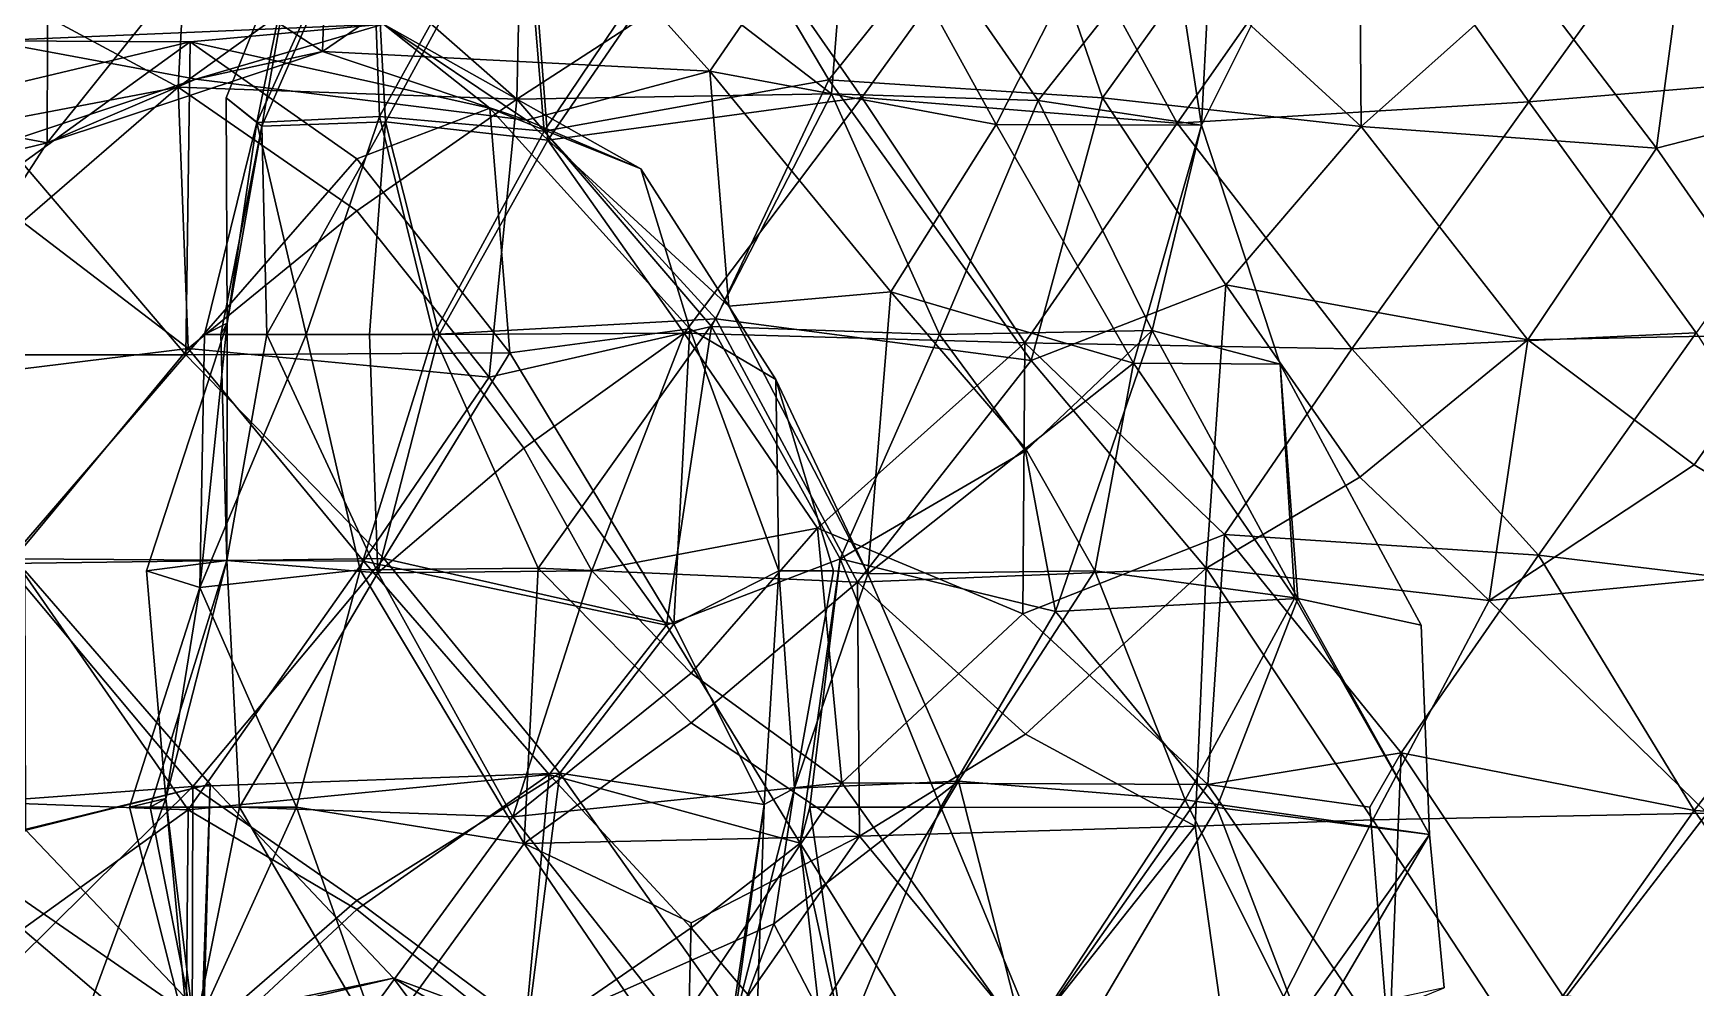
# Model space of a CAD drawing. Extents: x 290034 to 295698, y 4553723 to 4561693.
# Drawn here: x 293386 to 293511.3, y 4558768.6 to 4558840.5 of the extents above; entities that cross this region are included whole.
import ezdxf

# ---------------------------------------------------------------- set-up
doc = ezdxf.new("R2010")
doc.units = 0
doc.layers.add('Au_ppm_Pref_-_0_2', color=7, linetype='CONTINUOUS')

msp = doc.modelspace()

# ---------------------------------------------------------------- linework, layer by layer
at = {"layer": 'Au_ppm_Pref_-_0_2'}
for points in [[(293470.45, 4558857.05, 1879.42), (293447.76, 4558853.31, 1878.85), (293458.6, 4558833.64, 1877.98)], [(293470.45, 4558857.05, 1879.42), (293458.6, 4558833.64, 1877.98), (293474.06, 4558833.6, 1882.49)], [(293483.27, 4558852.02, 1883.06), (293470.45, 4558857.05, 1879.42), (293474.06, 4558833.6, 1882.49)], [(293511.1, 4558852.32, 1787.9), (293524.75, 4558836.06, 1787.16), (293529.65, 4558857.18, 1792.47)], [(293396.96, 4558836.47, 1895), (293385.22, 4558842.77, 1891.08), (293397.94, 4558854.89, 1888.6)], [(293396.96, 4558836.47, 1895), (293397.94, 4558854.89, 1888.6), (293410.41, 4558846.15, 1892.21)], [(293435.61, 4558844.11, 1891.53), (293447.75, 4558855.65, 1891.1), (293446.19, 4558835.96, 1891.89)], [(293447.75, 4558855.65, 1891.1), (293461.76, 4558835.46, 1889.9), (293446.19, 4558835.96, 1891.89)], [(293475.02, 4558852.22, 1889.65), (293461.76, 4558835.46, 1889.9), (293447.75, 4558855.65, 1891.1)], [(293473.41, 4558845.12, 1784.58), (293486.11, 4558833.51, 1784.08), (293485.92, 4558855.47, 1786.64)], [(293486.11, 4558833.51, 1784.08), (293498.61, 4558844.68, 1784.73), (293485.92, 4558855.47, 1786.64)], [(293407.82, 4558839.15, 1876.54), (293408.33, 4558854.15, 1881.69), (293397.81, 4558845.68, 1879.42)], [(293407.82, 4558839.15, 1876.54), (293425.09, 4558850.95, 1878.65), (293408.33, 4558854.15, 1881.69)], [(293422.47, 4558835.55, 1894.39), (293410.41, 4558846.15, 1892.21), (293422.89, 4558854.62, 1890.11)], [(293412.13, 4558834.25, 1794.06), (293422.86, 4558853.64, 1793.72), (293411.45, 4558852.65, 1799.98)], [(293412.13, 4558834.25, 1794.06), (293424.53, 4558833.14, 1789.29), (293422.86, 4558853.64, 1793.72)], [(293422.89, 4558854.62, 1890.11), (293435.61, 4558844.11, 1891.53), (293422.47, 4558835.55, 1894.39)], [(293424.53, 4558833.14, 1789.29), (293437.15, 4558851.92, 1788.98), (293422.86, 4558853.64, 1793.72)], [(293445.98, 4558837.01, 1786.68), (293460.07, 4558854.6, 1787.21), (293437.15, 4558851.92, 1788.98)], [(293448.47, 4558835.69, 1823.32), (293437.67, 4558851.23, 1821.66), (293461.39, 4558853.6, 1822.75)], [(293445.98, 4558837.01, 1786.68), (293466.61, 4558835.65, 1784.53), (293460.07, 4558854.6, 1787.21)], [(293448.47, 4558835.69, 1823.32), (293461.39, 4558853.6, 1822.75), (293472.24, 4558833.75, 1824.5)], [(293466.61, 4558835.65, 1784.53), (293473.41, 4558845.12, 1784.58), (293460.07, 4558854.6, 1787.21)], [(293461.39, 4558853.6, 1822.75), (293486, 4558853.43, 1823.34), (293472.24, 4558833.75, 1824.5)], [(293412.13, 4558834.25, 1794.06), (293411.45, 4558852.65, 1799.98), (293402.87, 4558833.81, 1800.46)], [(293406.06, 4558849.47, 1805.55), (293402.87, 4558833.81, 1800.46), (293411.45, 4558852.65, 1799.98)], [(293412.58, 4558833.85, 1816.99), (293403.25, 4558833.53, 1810.65), (293411.58, 4558852.57, 1811.11)], [(293411.58, 4558852.57, 1811.11), (293403.25, 4558833.53, 1810.65), (293406.06, 4558849.47, 1805.55)], [(293412.58, 4558833.85, 1816.99), (293411.58, 4558852.57, 1811.11), (293423.19, 4558853.38, 1817.41)], [(293412.58, 4558833.85, 1816.99), (293423.19, 4558853.38, 1817.41), (293424.8, 4558832.47, 1821.47)], [(293423.19, 4558853.38, 1817.41), (293437.67, 4558851.23, 1821.66), (293424.8, 4558832.47, 1821.47)], [(293447.76, 4558853.31, 1878.85), (293425.09, 4558850.95, 1878.65), (293437.02, 4558837.67, 1876.58)], [(293447.76, 4558853.31, 1878.85), (293437.02, 4558837.67, 1876.58), (293458.6, 4558833.64, 1877.98)], [(293498.74, 4558835.36, 1825.27), (293472.24, 4558833.75, 1824.5), (293486, 4558853.43, 1823.34)], [(293486, 4558853.43, 1823.34), (293510.67, 4558851.92, 1822.79), (293498.74, 4558835.36, 1825.27)], [(293511.1, 4558852.32, 1787.9), (293498.61, 4558844.68, 1784.73), (293508.35, 4558831.87, 1784.4)], [(293511.1, 4558852.32, 1787.9), (293508.35, 4558831.87, 1784.4), (293524.75, 4558836.06, 1787.16)], [(293437.15, 4558851.92, 1788.98), (293424.53, 4558833.14, 1789.29), (293445.98, 4558837.01, 1786.68)], [(293448.47, 4558835.69, 1823.32), (293424.8, 4558832.47, 1821.47), (293437.67, 4558851.23, 1821.66)], [(293475.02, 4558852.22, 1889.65), (293474.06, 4558833.6, 1882.49), (293461.76, 4558835.46, 1889.9)], [(293474.06, 4558833.6, 1882.49), (293475.02, 4558852.22, 1889.65), (293483.27, 4558852.02, 1883.06)], [(293510.67, 4558851.92, 1822.79), (293525.26, 4558837.57, 1823.94), (293498.74, 4558835.36, 1825.27)], [(293534.09, 4558851.07, 1821.48), (293525.26, 4558837.57, 1823.94), (293510.67, 4558851.92, 1822.79)], [(293407.82, 4558839.15, 1876.54), (293437.02, 4558837.67, 1876.58), (293425.09, 4558850.95, 1878.65)], [(293403.25, 4558833.53, 1810.65), (293400.57, 4558835.65, 1805.55), (293406.06, 4558849.47, 1805.55)], [(293406.06, 4558849.47, 1805.55), (293400.57, 4558835.65, 1805.55), (293402.87, 4558833.81, 1800.46)], [(293375.16, 4558834.48, 1883.28), (293387.12, 4558848.16, 1883.64), (293378.68, 4558844.89, 1888.71)], [(293375.16, 4558834.48, 1883.28), (293387.08, 4558832.27, 1877.03), (293387.12, 4558848.16, 1883.64)], [(293387.08, 4558832.27, 1877.03), (293397.81, 4558845.68, 1879.42), (293387.12, 4558848.16, 1883.64)], [(293422.47, 4558835.55, 1894.39), (293396.96, 4558836.47, 1895), (293410.41, 4558846.15, 1892.21)], [(293387.08, 4558832.27, 1877.03), (293407.82, 4558839.15, 1876.54), (293397.81, 4558845.68, 1879.42)], [(293466.61, 4558835.65, 1784.53), (293486.11, 4558833.51, 1784.08), (293473.41, 4558845.12, 1784.58)], [(293435.61, 4558844.11, 1891.53), (293446.19, 4558835.96, 1891.89), (293422.47, 4558835.55, 1894.39)], [(293486.11, 4558833.51, 1784.08), (293508.35, 4558831.87, 1784.4), (293498.61, 4558844.68, 1784.73)], [(293385.22, 4558842.77, 1891.08), (293396.96, 4558836.47, 1895), (293375.56, 4558832.4, 1893.17)], [(293382.7, 4558839.95, 1865.43), (293412.42, 4558841.22, 1864.97), (293398.29, 4558837.06, 1871.19)], [(293382.7, 4558839.95, 1865.43), (293397.86, 4558839.88, 1858.39), (293412.42, 4558841.22, 1864.97)], [(293412.42, 4558841.22, 1864.97), (293397.86, 4558839.88, 1858.39), (293420.43, 4558834.88, 1859.51)], [(293423.19, 4558833.97, 1871.52), (293398.29, 4558837.06, 1871.19), (293412.42, 4558841.22, 1864.97)], [(293423.19, 4558833.97, 1871.52), (293412.42, 4558841.22, 1864.97), (293431.83, 4558830.3, 1864.95)], [(293431.83, 4558830.3, 1864.95), (293412.42, 4558841.22, 1864.97), (293420.43, 4558834.88, 1859.51)], [(293375.35, 4558829.43, 1870.1), (293382.7, 4558839.95, 1865.43), (293398.29, 4558837.06, 1871.19)], [(293397.86, 4558839.88, 1858.39), (293382.7, 4558839.95, 1865.43), (293375.8, 4558834.64, 1859.67)], [(293385.22, 4558830.74, 1854.7), (293397.86, 4558839.88, 1858.39), (293375.8, 4558834.64, 1859.67)], [(293397.53, 4558816.3, 1853.31), (293397.86, 4558839.88, 1858.39), (293385.22, 4558830.74, 1854.7)], [(293397.53, 4558816.3, 1853.31), (293410.41, 4558831.05, 1854.6), (293397.86, 4558839.88, 1858.39)], [(293397.86, 4558839.88, 1858.39), (293410.41, 4558831.05, 1854.6), (293420.43, 4558834.88, 1859.51)], [(293387.08, 4558832.27, 1877.03), (293398.29, 4558837.06, 1871.19), (293407.82, 4558839.15, 1876.54)], [(293407.82, 4558839.15, 1876.54), (293398.29, 4558837.06, 1871.19), (293423.19, 4558833.97, 1871.52)], [(293437.02, 4558837.67, 1876.58), (293407.82, 4558839.15, 1876.54), (293423.19, 4558833.97, 1871.52)], [(293438.46, 4558819.96, 1870.05), (293437.02, 4558837.67, 1876.58), (293423.19, 4558833.97, 1871.52)], [(293458.6, 4558833.64, 1877.98), (293437.02, 4558837.67, 1876.58), (293450.65, 4558821.04, 1874.61)], [(293450.65, 4558821.04, 1874.61), (293437.02, 4558837.67, 1876.58), (293438.46, 4558819.96, 1870.05)], [(293525.26, 4558837.57, 1823.94), (293511.34, 4558817.95, 1825.7), (293498.74, 4558835.36, 1825.27)], [(293387.08, 4558832.27, 1877.03), (293375.35, 4558829.43, 1870.1), (293398.29, 4558837.06, 1871.19)], [(293385.22, 4558826.32, 1897.47), (293375.56, 4558832.4, 1893.17), (293396.96, 4558836.47, 1895)], [(293397.7, 4558816.76, 1898.49), (293385.22, 4558826.32, 1897.47), (293396.96, 4558836.47, 1895)], [(293410.41, 4558827.15, 1897.75), (293397.7, 4558816.76, 1898.49), (293396.96, 4558836.47, 1895)], [(293422.47, 4558835.55, 1894.39), (293410.41, 4558827.15, 1897.75), (293396.96, 4558836.47, 1895)], [(293437.47, 4558818.99, 1788.02), (293445.98, 4558837.01, 1786.68), (293424.53, 4558833.14, 1789.29)], [(293437.47, 4558818.99, 1788.02), (293461.23, 4558815.86, 1786.28), (293445.98, 4558837.01, 1786.68)], [(293461.23, 4558815.86, 1786.28), (293466.61, 4558835.65, 1784.53), (293445.98, 4558837.01, 1786.68)], [(293508.35, 4558831.87, 1784.4), (293518.11, 4558817.83, 1784.48), (293524.75, 4558836.06, 1787.16)], [(293403.25, 4558833.53, 1810.65), (293400.65, 4558818.67, 1805.6), (293400.57, 4558835.65, 1805.55)], [(293400.57, 4558835.65, 1805.55), (293400.65, 4558818.67, 1805.6), (293402.87, 4558833.81, 1800.46)], [(293422.47, 4558835.55, 1894.39), (293420.38, 4558814.61, 1898.27), (293410.41, 4558827.15, 1897.75)], [(293421.95, 4558816.45, 1854.03), (293420.43, 4558834.88, 1859.51), (293410.41, 4558831.05, 1854.6)], [(293437.15, 4558818.43, 1895.39), (293420.38, 4558814.61, 1898.27), (293422.47, 4558835.55, 1894.39)], [(293421.95, 4558816.45, 1854.03), (293435.52, 4558818.25, 1858.95), (293420.43, 4558834.88, 1859.51)], [(293431.83, 4558830.3, 1864.95), (293420.43, 4558834.88, 1859.51), (293435.52, 4558818.25, 1858.95)], [(293446.19, 4558835.96, 1891.89), (293437.15, 4558818.43, 1895.39), (293422.47, 4558835.55, 1894.39)], [(293448.47, 4558835.69, 1823.32), (293435.09, 4558817.92, 1822.02), (293424.8, 4558832.47, 1821.47)], [(293460.76, 4558817.19, 1822.6), (293435.09, 4558817.92, 1822.02), (293448.47, 4558835.69, 1823.32)], [(293446.19, 4558835.96, 1891.89), (293454.33, 4558817.83, 1891.59), (293437.15, 4558818.43, 1895.39)], [(293446.19, 4558835.96, 1891.89), (293461.76, 4558835.46, 1889.9), (293454.33, 4558817.83, 1891.59)], [(293472.24, 4558833.75, 1824.5), (293460.76, 4558817.19, 1822.6), (293448.47, 4558835.69, 1823.32)], [(293454.33, 4558817.83, 1891.59), (293461.76, 4558835.46, 1889.9), (293470.35, 4558818.12, 1888.32)], [(293466.61, 4558835.65, 1784.53), (293461.23, 4558815.86, 1786.28), (293475.9, 4558821.57, 1784.22)], [(293470.35, 4558818.12, 1888.32), (293461.76, 4558835.46, 1889.9), (293474.06, 4558833.6, 1882.49)], [(293475.9, 4558821.57, 1784.22), (293486.11, 4558833.51, 1784.08), (293466.61, 4558835.65, 1784.53)], [(293485.39, 4558816.75, 1823.87), (293472.24, 4558833.75, 1824.5), (293498.74, 4558835.36, 1825.27)], [(293485.39, 4558816.75, 1823.87), (293498.74, 4558835.36, 1825.27), (293511.34, 4558817.95, 1825.7)], [(293375.16, 4558834.48, 1883.28), (293376.9, 4558816.58, 1877.05), (293387.08, 4558832.27, 1877.03)], [(293406.59, 4558817.83, 1795), (293402.87, 4558833.81, 1800.46), (293398.94, 4558817.83, 1799.62)], [(293398.94, 4558817.83, 1799.62), (293402.87, 4558833.81, 1800.46), (293400.65, 4558818.67, 1805.6)], [(293403.64, 4558817.83, 1814.69), (293400.16, 4558817.83, 1811.49), (293403.25, 4558833.53, 1810.65)], [(293403.25, 4558833.53, 1810.65), (293400.16, 4558817.83, 1811.49), (293400.65, 4558818.67, 1805.6)], [(293412.13, 4558834.25, 1794.06), (293402.87, 4558833.81, 1800.46), (293406.59, 4558817.83, 1795)], [(293412.58, 4558833.85, 1816.99), (293403.64, 4558817.83, 1814.69), (293403.25, 4558833.53, 1810.65)], [(293412.58, 4558833.85, 1816.99), (293411.36, 4558817.83, 1817.43), (293403.64, 4558817.83, 1814.69)], [(293412.13, 4558834.25, 1794.06), (293406.59, 4558817.83, 1795), (293416.19, 4558817.83, 1790.46)], [(293411.36, 4558817.83, 1817.43), (293412.58, 4558833.85, 1816.99), (293416.61, 4558817.83, 1820.45)], [(293412.13, 4558834.25, 1794.06), (293416.19, 4558817.83, 1790.46), (293424.53, 4558833.14, 1789.29)], [(293412.58, 4558833.85, 1816.99), (293424.8, 4558832.47, 1821.47), (293416.61, 4558817.83, 1820.45)], [(293423.19, 4558833.97, 1871.52), (293431.83, 4558830.3, 1864.95), (293438.46, 4558819.96, 1870.05)], [(293458.6, 4558833.64, 1877.98), (293450.65, 4558821.04, 1874.61), (293468.94, 4558815.65, 1877.5)], [(293468.94, 4558815.65, 1877.5), (293474.06, 4558833.6, 1882.49), (293458.6, 4558833.64, 1877.98)], [(293460.76, 4558817.19, 1822.6), (293472.24, 4558833.75, 1824.5), (293485.39, 4558816.75, 1823.87)], [(293479.99, 4558815.59, 1882.77), (293474.06, 4558833.6, 1882.49), (293468.94, 4558815.65, 1877.5)], [(293470.35, 4558818.12, 1888.32), (293474.06, 4558833.6, 1882.49), (293479.99, 4558815.59, 1882.77)], [(293475.9, 4558821.57, 1784.22), (293498.67, 4558817.42, 1784.19), (293486.11, 4558833.51, 1784.08)], [(293498.67, 4558817.42, 1784.19), (293508.35, 4558831.87, 1784.4), (293486.11, 4558833.51, 1784.08)], [(293376.9, 4558816.58, 1877.05), (293375.35, 4558829.43, 1870.1), (293387.08, 4558832.27, 1877.03)], [(293437.47, 4558818.99, 1788.02), (293424.53, 4558833.14, 1789.29), (293416.19, 4558817.83, 1790.46)], [(293435.09, 4558817.92, 1822.02), (293416.61, 4558817.83, 1820.45), (293424.8, 4558832.47, 1821.47)], [(293397.53, 4558816.3, 1853.31), (293421.95, 4558816.45, 1854.03), (293410.41, 4558831.05, 1854.6)], [(293498.67, 4558817.42, 1784.19), (293518.11, 4558817.83, 1784.48), (293508.35, 4558831.87, 1784.4)], [(293397.53, 4558816.3, 1853.31), (293385.22, 4558830.74, 1854.7), (293373.85, 4558816.28, 1854.17)], [(293441.99, 4558814.42, 1864.95), (293438.46, 4558819.96, 1870.05), (293431.83, 4558830.3, 1864.95)], [(293431.83, 4558830.3, 1864.95), (293435.52, 4558818.25, 1858.95), (293441.99, 4558814.42, 1864.95)], [(293397.7, 4558816.76, 1898.49), (293375.63, 4558814.06, 1897.9), (293385.22, 4558826.32, 1897.47)], [(293420.38, 4558814.61, 1898.27), (293397.7, 4558816.76, 1898.49), (293410.41, 4558827.15, 1897.75)], [(293448.92, 4558799.77, 1870.62), (293450.65, 4558821.04, 1874.61), (293438.46, 4558819.96, 1870.05)], [(293460.81, 4558809.22, 1873.76), (293450.65, 4558821.04, 1874.61), (293448.92, 4558799.77, 1870.62)], [(293450.65, 4558821.04, 1874.61), (293460.81, 4558809.22, 1873.76), (293468.94, 4558815.65, 1877.5)], [(293474.43, 4558800.21, 1788.77), (293475.9, 4558821.57, 1784.22), (293461.23, 4558815.86, 1786.28)], [(293474.43, 4558800.21, 1788.77), (293486.01, 4558807.06, 1784.15), (293475.9, 4558821.57, 1784.22)], [(293475.9, 4558821.57, 1784.22), (293486.01, 4558807.06, 1784.15), (293498.67, 4558817.42, 1784.19)], [(293448.92, 4558799.77, 1870.62), (293438.46, 4558819.96, 1870.05), (293441.99, 4558814.42, 1864.95)], [(293400.61, 4558800.79, 1811.27), (293394.57, 4558800.01, 1805.55), (293400.65, 4558818.67, 1805.6)], [(293400.65, 4558818.67, 1805.6), (293394.57, 4558800.01, 1805.55), (293398.59, 4558798.76, 1800.19)], [(293398.59, 4558798.76, 1800.19), (293398.94, 4558817.83, 1799.62), (293400.65, 4558818.67, 1805.6)], [(293400.16, 4558817.83, 1811.49), (293400.61, 4558800.79, 1811.27), (293400.65, 4558818.67, 1805.6)], [(293437.47, 4558818.99, 1788.02), (293416.19, 4558817.83, 1790.46), (293424.07, 4558800.2, 1789.87)], [(293448.14, 4558799.15, 1789.19), (293437.47, 4558818.99, 1788.02), (293424.07, 4558800.2, 1789.87)], [(293448.14, 4558799.15, 1789.19), (293461.23, 4558815.86, 1786.28), (293437.47, 4558818.99, 1788.02)], [(293410.67, 4558800.09, 1793.73), (293406.59, 4558817.83, 1795), (293398.59, 4558798.76, 1800.19)], [(293406.59, 4558817.83, 1795), (293398.94, 4558817.83, 1799.62), (293398.59, 4558798.76, 1800.19)], [(293403.64, 4558817.83, 1814.69), (293400.61, 4558800.79, 1811.27), (293400.16, 4558817.83, 1811.49)], [(293412.01, 4558799.86, 1817.21), (293400.61, 4558800.79, 1811.27), (293403.64, 4558817.83, 1814.69)], [(293403.64, 4558817.83, 1814.69), (293411.36, 4558817.83, 1817.43), (293412.01, 4558799.86, 1817.21)], [(293406.59, 4558817.83, 1795), (293410.67, 4558800.09, 1793.73), (293416.19, 4558817.83, 1790.46)], [(293424.07, 4558800.2, 1789.87), (293416.19, 4558817.83, 1790.46), (293410.67, 4558800.09, 1793.73)], [(293412.01, 4558799.86, 1817.21), (293411.36, 4558817.83, 1817.43), (293416.61, 4558817.83, 1820.45)], [(293412.01, 4558799.86, 1817.21), (293416.61, 4558817.83, 1820.45), (293423.01, 4558809.25, 1820.29)], [(293435.09, 4558817.92, 1822.02), (293423.01, 4558809.25, 1820.29), (293416.61, 4558817.83, 1820.45)], [(293433.76, 4558795.9, 1898.34), (293420.38, 4558814.61, 1898.27), (293437.15, 4558818.43, 1895.39)], [(293434.31, 4558795.98, 1855.03), (293435.52, 4558818.25, 1858.95), (293421.95, 4558816.45, 1854.03)], [(293435.09, 4558817.92, 1822.02), (293428.12, 4558800.01, 1820.97), (293423.01, 4558809.25, 1820.29)], [(293445.12, 4558803.22, 1820.85), (293428.12, 4558800.01, 1820.97), (293435.09, 4558817.92, 1822.02)], [(293446.85, 4558800.92, 1894.11), (293433.76, 4558795.9, 1898.34), (293437.15, 4558818.43, 1895.39)], [(293434.31, 4558795.98, 1855.03), (293442.21, 4558800.01, 1860.31), (293435.52, 4558818.25, 1858.95)], [(293460.76, 4558817.19, 1822.6), (293445.12, 4558803.22, 1820.85), (293435.09, 4558817.92, 1822.02)], [(293441.99, 4558814.42, 1864.95), (293435.52, 4558818.25, 1858.95), (293442.21, 4558800.01, 1860.31)], [(293446.85, 4558800.92, 1894.11), (293437.15, 4558818.43, 1895.39), (293454.33, 4558817.83, 1891.59)], [(293454.33, 4558817.83, 1891.59), (293460.81, 4558809.05, 1891.72), (293446.85, 4558800.92, 1894.11)], [(293470.35, 4558818.12, 1888.32), (293460.81, 4558809.05, 1891.72), (293454.33, 4558817.83, 1891.59)], [(293463.08, 4558796.93, 1890.8), (293460.81, 4558809.05, 1891.72), (293470.35, 4558818.12, 1888.32)], [(293481.33, 4558797.92, 1887.41), (293463.08, 4558796.93, 1890.8), (293470.35, 4558818.12, 1888.32)], [(293481.33, 4558797.92, 1887.41), (293470.35, 4558818.12, 1888.32), (293479.99, 4558815.59, 1882.77)], [(293499.48, 4558801.19, 1822.98), (293485.39, 4558816.75, 1823.87), (293511.34, 4558817.95, 1825.7)], [(293486.01, 4558807.06, 1784.15), (293495.74, 4558797.78, 1786.24), (293498.67, 4558817.42, 1784.19)], [(293498.67, 4558817.42, 1784.19), (293495.74, 4558797.78, 1786.24), (293511.21, 4558807.99, 1784.46)], [(293498.67, 4558817.42, 1784.19), (293511.21, 4558807.99, 1784.46), (293518.11, 4558817.83, 1784.48)], [(293499.48, 4558801.19, 1822.98), (293511.34, 4558817.95, 1825.7), (293523.85, 4558798.24, 1824.12)], [(293511.21, 4558807.99, 1784.46), (293523.55, 4558800.47, 1785.48), (293518.11, 4558817.83, 1784.48)], [(293397.53, 4558816.3, 1853.31), (293373.85, 4558816.28, 1854.17), (293383.99, 4558800.56, 1852.78)], [(293397.7, 4558816.76, 1898.49), (293384.56, 4558800.91, 1898.82), (293375.63, 4558814.06, 1897.9)], [(293383.99, 4558800.56, 1852.78), (293412.44, 4558800.93, 1852.5), (293397.53, 4558816.3, 1853.31)], [(293410.92, 4558800.74, 1899.13), (293384.56, 4558800.91, 1898.82), (293397.7, 4558816.76, 1898.49)], [(293397.53, 4558816.3, 1853.31), (293412.44, 4558800.93, 1852.5), (293421.95, 4558816.45, 1854.03)], [(293410.92, 4558800.74, 1899.13), (293397.7, 4558816.76, 1898.49), (293420.38, 4558814.61, 1898.27)], [(293421.95, 4558816.45, 1854.03), (293412.44, 4558800.93, 1852.5), (293434.31, 4558795.98, 1855.03)], [(293460.76, 4558817.19, 1822.6), (293460.61, 4558796.77, 1818.64), (293445.12, 4558803.22, 1820.85)], [(293475.8, 4558802.75, 1821.34), (293460.61, 4558796.77, 1818.64), (293460.76, 4558817.19, 1822.6)], [(293475.8, 4558802.75, 1821.34), (293460.76, 4558817.19, 1822.6), (293485.39, 4558816.75, 1823.87)], [(293499.48, 4558801.19, 1822.98), (293475.8, 4558802.75, 1821.34), (293485.39, 4558816.75, 1823.87)], [(293448.14, 4558799.15, 1789.19), (293474.43, 4558800.21, 1788.77), (293461.23, 4558815.86, 1786.28)], [(293468.94, 4558815.65, 1877.5), (293460.81, 4558809.22, 1873.76), (293466.04, 4558800.01, 1874.36)], [(293481.1, 4558797.98, 1878.08), (293468.94, 4558815.65, 1877.5), (293466.04, 4558800.01, 1874.36)], [(293479.99, 4558815.59, 1882.77), (293468.94, 4558815.65, 1877.5), (293481.1, 4558797.98, 1878.08)], [(293481.33, 4558797.92, 1887.41), (293479.99, 4558815.59, 1882.77), (293490.63, 4558795.9, 1882.77)], [(293490.63, 4558795.9, 1882.77), (293479.99, 4558815.59, 1882.77), (293481.1, 4558797.98, 1878.08)], [(293410.92, 4558800.74, 1899.13), (293420.38, 4558814.61, 1898.27), (293433.76, 4558795.9, 1898.34)], [(293446.35, 4558800.01, 1864.95), (293448.92, 4558799.77, 1870.62), (293441.99, 4558814.42, 1864.95)], [(293446.35, 4558800.01, 1864.95), (293441.99, 4558814.42, 1864.95), (293442.21, 4558800.01, 1860.31)], [(293423.01, 4558809.25, 1820.29), (293428.12, 4558800.01, 1820.97), (293412.01, 4558799.86, 1817.21)], [(293463.08, 4558796.93, 1890.8), (293446.85, 4558800.92, 1894.11), (293460.81, 4558809.05, 1891.72)], [(293466.04, 4558800.01, 1874.36), (293460.81, 4558809.22, 1873.76), (293448.92, 4558799.77, 1870.62)], [(293495.74, 4558797.78, 1786.24), (293523.55, 4558800.47, 1785.48), (293511.21, 4558807.99, 1784.46)], [(293474.43, 4558800.21, 1788.77), (293495.74, 4558797.78, 1786.24), (293486.01, 4558807.06, 1784.15)], [(293435.61, 4558792.29, 1820.01), (293428.12, 4558800.01, 1820.97), (293445.12, 4558803.22, 1820.85)], [(293446.97, 4558784.02, 1817.03), (293435.61, 4558792.29, 1820.01), (293445.12, 4558803.22, 1820.85)], [(293445.12, 4558803.22, 1820.85), (293460.61, 4558796.77, 1818.64), (293446.97, 4558784.02, 1817.03)], [(293474.55, 4558783.9, 1816.9), (293460.61, 4558796.77, 1818.64), (293475.8, 4558802.75, 1821.34)], [(293474.55, 4558783.9, 1816.9), (293475.8, 4558802.75, 1821.34), (293489.13, 4558786.28, 1820.54)], [(293489.13, 4558786.28, 1820.54), (293475.8, 4558802.75, 1821.34), (293499.48, 4558801.19, 1822.98)], [(293398.06, 4558783.76, 1851.19), (293412.44, 4558800.93, 1852.5), (293383.99, 4558800.56, 1852.78)], [(293398.06, 4558783.76, 1851.19), (293425.72, 4558784.76, 1851.95), (293412.44, 4558800.93, 1852.5)], [(293412.44, 4558800.93, 1852.5), (293425.72, 4558784.76, 1851.95), (293434.31, 4558795.98, 1855.03)], [(293511.19, 4558781.94, 1822.58), (293489.13, 4558786.28, 1820.54), (293499.48, 4558801.19, 1822.98)], [(293511.19, 4558781.94, 1822.58), (293499.48, 4558801.19, 1822.98), (293523.85, 4558798.24, 1824.12)], [(293398.06, 4558783.76, 1851.19), (293383.99, 4558800.56, 1852.78), (293370.53, 4558781.71, 1852.57)], [(293397.71, 4558782, 1900.51), (293372.42, 4558782.96, 1901.42), (293384.56, 4558800.91, 1898.82)], [(293385.41, 4558800.01, 1876.62), (293379.63, 4558779.1, 1881.58), (293399.36, 4558783.93, 1876.7)], [(293410.92, 4558800.74, 1899.13), (293397.71, 4558782, 1900.51), (293384.56, 4558800.91, 1898.82)], [(293385.41, 4558800.01, 1876.62), (293399.36, 4558783.93, 1876.7), (293385.47, 4558780.47, 1871.64)], [(293400.61, 4558800.79, 1811.27), (293396.01, 4558782.84, 1805.86), (293394.57, 4558800.01, 1805.55)], [(293398.59, 4558798.76, 1800.19), (293394.57, 4558800.01, 1805.55), (293396.01, 4558782.84, 1805.86)], [(293401.58, 4558782.19, 1815.66), (293394.85, 4558782.19, 1811.49), (293400.61, 4558800.79, 1811.27)], [(293400.61, 4558800.79, 1811.27), (293394.85, 4558782.19, 1811.49), (293396.01, 4558782.84, 1805.86)], [(293410.92, 4558800.74, 1899.13), (293424.9, 4558784.65, 1901.11), (293397.71, 4558782, 1900.51)], [(293410.67, 4558800.09, 1793.73), (293398.59, 4558798.76, 1800.19), (293405.88, 4558782.19, 1794.52)], [(293412.01, 4558799.86, 1817.21), (293401.58, 4558782.19, 1815.66), (293400.61, 4558800.79, 1811.27)], [(293412.01, 4558799.86, 1817.21), (293422.16, 4558781.47, 1818.26), (293401.58, 4558782.19, 1815.66)], [(293410.67, 4558800.09, 1793.73), (293405.88, 4558782.19, 1794.52), (293423.03, 4558779.45, 1790.87)], [(293424.07, 4558800.2, 1789.87), (293410.67, 4558800.09, 1793.73), (293423.03, 4558779.45, 1790.87)], [(293410.92, 4558800.74, 1899.13), (293433.76, 4558795.9, 1898.34), (293424.9, 4558784.65, 1901.11)], [(293412.01, 4558799.86, 1817.21), (293428.12, 4558800.01, 1820.97), (293422.16, 4558781.47, 1818.26)], [(293428.12, 4558800.01, 1820.97), (293435.61, 4558792.29, 1820.01), (293422.16, 4558781.47, 1818.26)], [(293423.03, 4558779.45, 1790.87), (293435.61, 4558788.55, 1789.85), (293424.07, 4558800.2, 1789.87)], [(293448.14, 4558799.15, 1789.19), (293424.07, 4558800.2, 1789.87), (293435.61, 4558788.55, 1789.85)], [(293446.85, 4558800.92, 1894.11), (293443.82, 4558779.48, 1899.42), (293433.76, 4558795.9, 1898.34)], [(293434.31, 4558795.98, 1855.03), (293441.12, 4558782.39, 1858.47), (293442.21, 4558800.01, 1860.31)], [(293443.41, 4558783.62, 1865.08), (293442.21, 4558800.01, 1860.31), (293441.12, 4558782.39, 1858.47)], [(293446.35, 4558800.01, 1864.95), (293442.21, 4558800.01, 1860.31), (293443.41, 4558783.62, 1865.08)], [(293443.41, 4558783.62, 1865.08), (293448.92, 4558799.77, 1870.62), (293446.35, 4558800.01, 1864.95)], [(293455.76, 4558784.15, 1872.02), (293448.92, 4558799.77, 1870.62), (293443.41, 4558783.62, 1865.08)], [(293444.55, 4558782.19, 1894.64), (293443.82, 4558779.48, 1899.42), (293446.85, 4558800.92, 1894.11)], [(293454.43, 4558782.19, 1891.64), (293444.55, 4558782.19, 1894.64), (293446.85, 4558800.92, 1894.11)], [(293463.08, 4558796.93, 1890.8), (293454.43, 4558782.19, 1891.64), (293446.85, 4558800.92, 1894.11)], [(293460.81, 4558787.69, 1789.57), (293474.43, 4558800.21, 1788.77), (293448.14, 4558799.15, 1789.19)], [(293455.76, 4558784.15, 1872.02), (293466.04, 4558800.01, 1874.36), (293448.92, 4558799.77, 1870.62)], [(293472.84, 4558782.75, 1877.08), (293466.04, 4558800.01, 1874.36), (293455.76, 4558784.15, 1872.02)], [(293460.81, 4558787.69, 1789.57), (293473.6, 4558780.77, 1791.99), (293474.43, 4558800.21, 1788.77)], [(293472.84, 4558782.75, 1877.08), (293481.1, 4558797.98, 1878.08), (293466.04, 4558800.01, 1874.36)], [(293474.43, 4558800.21, 1788.77), (293473.6, 4558780.77, 1791.99), (293486.99, 4558781.25, 1789.37)], [(293474.43, 4558800.21, 1788.77), (293486.99, 4558781.25, 1789.37), (293495.74, 4558797.78, 1786.24)], [(293512.18, 4558781.73, 1787.36), (293523.55, 4558800.47, 1785.48), (293495.74, 4558797.78, 1786.24)], [(293398.59, 4558798.76, 1800.19), (293396.01, 4558782.84, 1805.86), (293393.28, 4558782.19, 1799.62)], [(293405.88, 4558782.19, 1794.52), (293398.59, 4558798.76, 1800.19), (293393.28, 4558782.19, 1799.62)], [(293435.61, 4558788.55, 1789.85), (293448.29, 4558780.01, 1791.11), (293448.14, 4558799.15, 1789.19)], [(293448.29, 4558780.01, 1791.11), (293460.81, 4558787.69, 1789.57), (293448.14, 4558799.15, 1789.19)], [(293481.33, 4558797.92, 1887.41), (293475.22, 4558782.17, 1889.15), (293463.08, 4558796.93, 1890.8)], [(293472.84, 4558782.75, 1877.08), (293491.25, 4558780.14, 1882.14), (293481.1, 4558797.98, 1878.08)], [(293491.25, 4558780.14, 1882.14), (293475.22, 4558782.17, 1889.15), (293481.33, 4558797.92, 1887.41)], [(293490.63, 4558795.9, 1882.77), (293481.1, 4558797.98, 1878.08), (293491.25, 4558780.14, 1882.14)], [(293491.25, 4558780.14, 1882.14), (293481.33, 4558797.92, 1887.41), (293490.63, 4558795.9, 1882.77)], [(293495.74, 4558797.78, 1786.24), (293486.99, 4558781.25, 1789.37), (293512.18, 4558781.73, 1787.36)], [(293511.19, 4558781.94, 1822.58), (293523.85, 4558798.24, 1824.12), (293535.95, 4558780.55, 1822)], [(293434.31, 4558795.98, 1855.03), (293425.72, 4558784.76, 1851.95), (293441.12, 4558782.39, 1858.47)], [(293474.55, 4558783.9, 1816.9), (293446.97, 4558784.02, 1817.03), (293460.61, 4558796.77, 1818.64)], [(293475.22, 4558782.17, 1889.15), (293454.43, 4558782.19, 1891.64), (293463.08, 4558796.93, 1890.8)], [(293433.76, 4558795.9, 1898.34), (293443.82, 4558779.48, 1899.42), (293424.9, 4558784.65, 1901.11)], [(293446.97, 4558784.02, 1817.03), (293422.16, 4558781.47, 1818.26), (293435.61, 4558792.29, 1820.01)], [(293448.29, 4558780.01, 1791.11), (293435.61, 4558788.55, 1789.85), (293423.03, 4558779.45, 1790.87)], [(293473.6, 4558780.77, 1791.99), (293460.81, 4558787.69, 1789.57), (293448.29, 4558780.01, 1791.11)], [(293486.75, 4558782.19, 1817.43), (293474.55, 4558783.9, 1816.9), (293489.13, 4558786.28, 1820.54)], [(293486.75, 4558782.19, 1817.43), (293489.13, 4558786.28, 1820.54), (293488.21, 4558763.94, 1817.3)], [(293488.21, 4558763.94, 1817.3), (293489.13, 4558786.28, 1820.54), (293501.31, 4558767.97, 1820.9)], [(293501.31, 4558767.97, 1820.9), (293489.13, 4558786.28, 1820.54), (293511.19, 4558781.94, 1822.58)], [(293397.71, 4558782, 1900.51), (293424.9, 4558784.65, 1901.11), (293410.41, 4558774.47, 1903.95)], [(293398.06, 4558783.76, 1851.19), (293410.41, 4558775.17, 1849.47), (293425.72, 4558784.76, 1851.95)], [(293423.28, 4558765.58, 1846.44), (293425.72, 4558784.76, 1851.95), (293410.41, 4558775.17, 1849.47)], [(293424.9, 4558784.65, 1901.11), (293423, 4558764.4, 1906.54), (293410.41, 4558774.47, 1903.95)], [(293424.9, 4558784.65, 1901.11), (293435.61, 4558773.1, 1903.49), (293423, 4558764.4, 1906.54)], [(293425.72, 4558784.76, 1851.95), (293423.28, 4558765.58, 1846.44), (293438.87, 4558766.17, 1852.46)], [(293443.82, 4558779.48, 1899.42), (293435.61, 4558773.1, 1903.49), (293424.9, 4558784.65, 1901.11)], [(293425.72, 4558784.76, 1851.95), (293438.87, 4558766.17, 1852.46), (293441.12, 4558782.39, 1858.47)], [(293398.06, 4558783.76, 1851.19), (293370.53, 4558781.71, 1852.57), (293382.15, 4558768.03, 1850.4)], [(293399.36, 4558783.93, 1876.7), (293379.63, 4558779.1, 1881.58), (293398.74, 4558765.92, 1883.35)], [(293398.01, 4558764.4, 1848.11), (293398.06, 4558783.76, 1851.19), (293382.15, 4558768.03, 1850.4)], [(293398.89, 4558766.37, 1870.16), (293385.47, 4558780.47, 1871.64), (293399.36, 4558783.93, 1876.7)], [(293410.41, 4558775.17, 1849.47), (293398.06, 4558783.76, 1851.19), (293398.01, 4558764.4, 1848.11)], [(293399.36, 4558783.93, 1876.7), (293398.74, 4558765.92, 1883.35), (293413.18, 4558769.3, 1877.2)], [(293399.36, 4558783.93, 1876.7), (293413.18, 4558769.3, 1877.2), (293398.89, 4558766.37, 1870.16)], [(293422.16, 4558781.47, 1818.26), (293446.97, 4558784.02, 1817.03), (293434.63, 4558765.66, 1817.32)], [(293446.97, 4558784.02, 1817.03), (293460.86, 4558764.48, 1816.53), (293434.63, 4558765.66, 1817.32)], [(293441.83, 4558773.4, 1870.89), (293443.41, 4558783.62, 1865.08), (293438.38, 4558764.04, 1865.33)], [(293443.41, 4558783.62, 1865.08), (293441.12, 4558782.39, 1858.47), (293438.38, 4558764.04, 1865.33)], [(293441.83, 4558773.4, 1870.89), (293445.32, 4558766.69, 1873.02), (293455.76, 4558784.15, 1872.02)], [(293455.76, 4558784.15, 1872.02), (293443.41, 4558783.62, 1865.08), (293441.83, 4558773.4, 1870.89)], [(293460.79, 4558764.37, 1876.83), (293455.76, 4558784.15, 1872.02), (293445.32, 4558766.69, 1873.02)], [(293474.55, 4558783.9, 1816.9), (293460.86, 4558764.48, 1816.53), (293446.97, 4558784.02, 1817.03)], [(293472.84, 4558782.75, 1877.08), (293455.76, 4558784.15, 1872.02), (293460.79, 4558764.37, 1876.83)], [(293474.55, 4558783.9, 1816.9), (293488.21, 4558763.94, 1817.3), (293460.86, 4558764.48, 1816.53)], [(293474.55, 4558783.9, 1816.9), (293486.75, 4558782.19, 1817.43), (293488.21, 4558763.94, 1817.3)], [(293397.71, 4558782, 1900.51), (293385.22, 4558773, 1903.46), (293372.42, 4558782.96, 1901.42)], [(293398.19, 4558765.27, 1810.74), (293389.25, 4558764.38, 1805.55), (293396.01, 4558782.84, 1805.86)], [(293396.01, 4558782.84, 1805.86), (293389.25, 4558764.38, 1805.55), (293397.79, 4558764.38, 1799.59)], [(293396.01, 4558782.84, 1805.86), (293397.79, 4558764.38, 1799.59), (293393.28, 4558782.19, 1799.62)], [(293405.88, 4558782.19, 1794.52), (293393.28, 4558782.19, 1799.62), (293397.79, 4558764.38, 1799.59)], [(293396.01, 4558782.84, 1805.86), (293394.85, 4558782.19, 1811.49), (293398.19, 4558765.27, 1810.74)], [(293401.58, 4558782.19, 1815.66), (293398.19, 4558765.27, 1810.74), (293394.85, 4558782.19, 1811.49)], [(293412.17, 4558764.46, 1794.23), (293405.88, 4558782.19, 1794.52), (293397.79, 4558764.38, 1799.59)], [(293410.97, 4558766.11, 1816.6), (293398.19, 4558765.27, 1810.74), (293401.58, 4558782.19, 1815.66)], [(293401.58, 4558782.19, 1815.66), (293422.16, 4558781.47, 1818.26), (293410.97, 4558766.11, 1816.6)], [(293405.88, 4558782.19, 1794.52), (293412.17, 4558764.46, 1794.23), (293423.03, 4558779.45, 1790.87)], [(293440.51, 4558764.38, 1859.01), (293438.38, 4558764.04, 1865.33), (293441.12, 4558782.39, 1858.47)], [(293438.87, 4558766.17, 1852.46), (293440.51, 4558764.38, 1859.01), (293441.12, 4558782.39, 1858.47)], [(293444.55, 4558782.19, 1894.64), (293447.13, 4558764.32, 1894.41), (293443.82, 4558779.48, 1899.42)], [(293444.55, 4558782.19, 1894.64), (293454.43, 4558782.19, 1891.64), (293447.13, 4558764.32, 1894.41)], [(293454.43, 4558782.19, 1891.64), (293463.01, 4558761.44, 1889.98), (293447.13, 4558764.32, 1894.41)], [(293475.22, 4558782.17, 1889.15), (293463.01, 4558761.44, 1889.98), (293454.43, 4558782.19, 1891.64)], [(293472.84, 4558782.75, 1877.08), (293460.79, 4558764.37, 1876.83), (293482.01, 4558764.38, 1878.71)], [(293463.01, 4558761.44, 1889.98), (293475.22, 4558782.17, 1889.15), (293481.35, 4558766.22, 1887.79)], [(293472.84, 4558782.75, 1877.08), (293482.01, 4558764.38, 1878.71), (293491.25, 4558780.14, 1882.14)], [(293481.35, 4558766.22, 1887.79), (293475.22, 4558782.17, 1889.15), (293491.25, 4558780.14, 1882.14)], [(293397.71, 4558782, 1900.51), (293397.52, 4558762.48, 1906.14), (293385.22, 4558773, 1903.46)], [(293410.41, 4558774.47, 1903.95), (293397.52, 4558762.48, 1906.14), (293397.71, 4558782, 1900.51)], [(293410.97, 4558766.11, 1816.6), (293422.16, 4558781.47, 1818.26), (293434.63, 4558765.66, 1817.32)], [(293486.99, 4558781.25, 1789.37), (293473.6, 4558780.77, 1791.99), (293476.45, 4558760.35, 1790.51)], [(293476.45, 4558760.35, 1790.51), (293498.41, 4558763.82, 1789.31), (293486.99, 4558781.25, 1789.37)], [(293486.99, 4558781.25, 1789.37), (293498.41, 4558763.82, 1789.31), (293512.18, 4558781.73, 1787.36)], [(293498.41, 4558763.82, 1789.31), (293522.79, 4558765.88, 1788.72), (293512.18, 4558781.73, 1787.36)], [(293522.27, 4558766.32, 1822), (293501.31, 4558767.97, 1820.9), (293511.19, 4558781.94, 1822.58)], [(293511.19, 4558781.94, 1822.58), (293535.95, 4558780.55, 1822), (293522.27, 4558766.32, 1822)], [(293375.5, 4558767.92, 1868.35), (293385.47, 4558780.47, 1871.64), (293398.89, 4558766.37, 1870.16)], [(293448.29, 4558780.01, 1791.11), (293423.03, 4558779.45, 1790.87), (293435.61, 4558773.47, 1790.64)], [(293435.32, 4558761.41, 1790.88), (293448.29, 4558780.01, 1791.11), (293435.61, 4558773.47, 1790.64)], [(293460.92, 4558764.75, 1793.7), (293448.29, 4558780.01, 1791.11), (293435.32, 4558761.41, 1790.88)], [(293473.6, 4558780.77, 1791.99), (293448.29, 4558780.01, 1791.11), (293460.92, 4558764.75, 1793.7)], [(293476.45, 4558760.35, 1790.51), (293473.6, 4558780.77, 1791.99), (293460.92, 4558764.75, 1793.7)], [(293481.35, 4558766.22, 1887.79), (293491.25, 4558780.14, 1882.14), (293492.35, 4558768.57, 1882.77)], [(293491.25, 4558780.14, 1882.14), (293482.01, 4558764.38, 1878.71), (293492.35, 4558768.57, 1882.77)], [(293398.74, 4558765.92, 1883.35), (293379.63, 4558779.1, 1881.58), (293382.57, 4558761.35, 1888.04)], [(293412.17, 4558764.46, 1794.23), (293435.32, 4558761.41, 1790.88), (293423.03, 4558779.45, 1790.87)], [(293435.32, 4558761.41, 1790.88), (293435.61, 4558773.47, 1790.64), (293423.03, 4558779.45, 1790.87)], [(293443.82, 4558779.48, 1899.42), (293445.91, 4558760.96, 1905.45), (293435.61, 4558773.1, 1903.49)], [(293447.13, 4558764.32, 1894.41), (293455.04, 4558761.49, 1900.58), (293443.82, 4558779.48, 1899.42)], [(293443.82, 4558779.48, 1899.42), (293455.04, 4558761.49, 1900.58), (293445.91, 4558760.96, 1905.45)], [(293398.01, 4558764.4, 1848.11), (293423.28, 4558765.58, 1846.44), (293410.41, 4558775.17, 1849.47)], [(293410.41, 4558774.47, 1903.95), (293423, 4558764.4, 1906.54), (293397.52, 4558762.48, 1906.14)], [(293423.75, 4558765.38, 1870.79), (293445.32, 4558766.69, 1873.02), (293441.83, 4558773.4, 1870.89)], [(293423.75, 4558765.38, 1870.79), (293441.83, 4558773.4, 1870.89), (293438.38, 4558764.04, 1865.33)], [(293397.52, 4558762.48, 1906.14), (293373.64, 4558762.28, 1905.77), (293385.22, 4558773, 1903.46)], [(293435.61, 4558773.1, 1903.49), (293445.91, 4558760.96, 1905.45), (293423, 4558764.4, 1906.54)], [(293413.18, 4558769.3, 1877.2), (293398.74, 4558765.92, 1883.35), (293421.81, 4558757.66, 1882.67)], [(293398.89, 4558766.37, 1870.16), (293413.18, 4558769.3, 1877.2), (293423.75, 4558765.38, 1870.79)], [(293421.81, 4558757.66, 1882.67), (293429.89, 4558759.38, 1875.92), (293413.18, 4558769.3, 1877.2)], [(293413.18, 4558769.3, 1877.2), (293429.89, 4558759.38, 1875.92), (293423.75, 4558765.38, 1870.79)]]:
    msp.add_3dface(points, dxfattribs=at)

doc.saveas('drawing.dxf')
